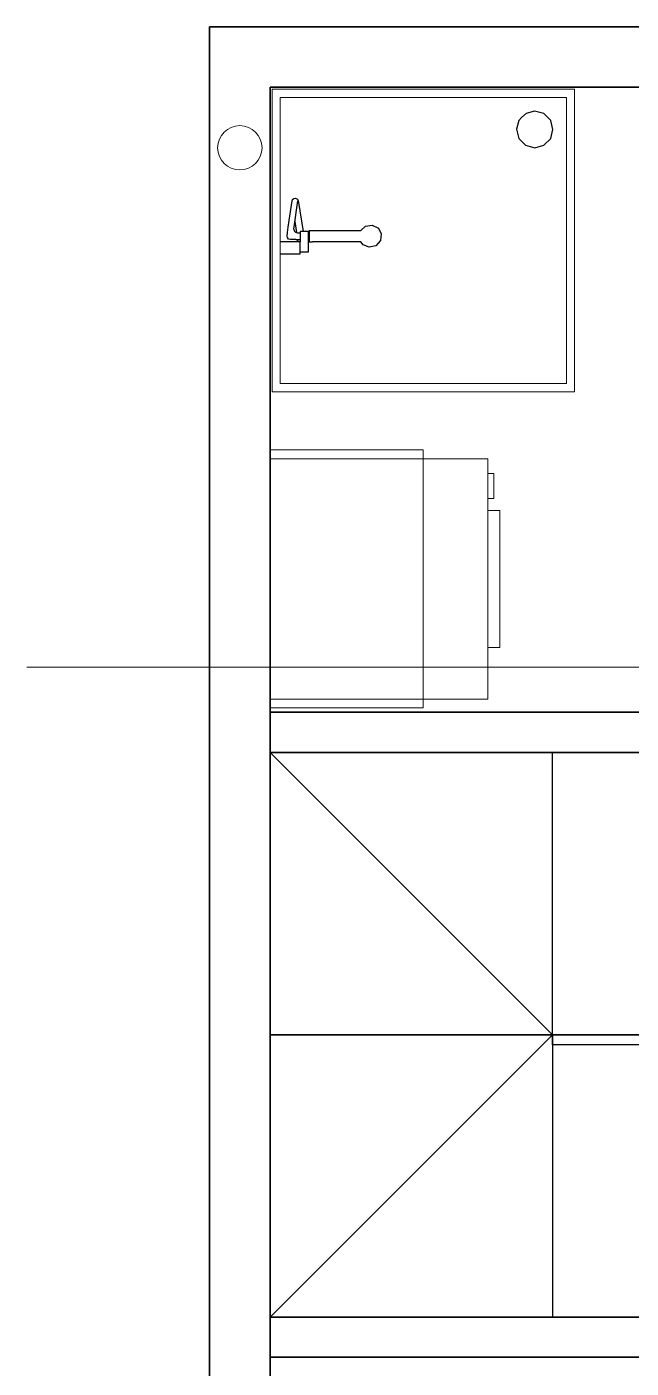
# Model space of a CAD drawing. Header units: metres. Extents: x -56 to -36, y -677 to -309.
# Drawn here: x -56.036 to -54.538, y -316.672 to -313.345 of the extents above; entities that cross this region are included whole.
import ezdxf

# ---------------------------------------------------------------- set-up
doc = ezdxf.new("R2010")
doc.units = ezdxf.units.M
doc.header["$LTSCALE"] = 5
doc.header["$MEASUREMENT"] = 0
doc.layers.add('A-ANNO-NPLT', color=210, linetype='Continuous', lineweight=18, plot=False)
for name, color, linetype, lineweight in [('A-FLOR-STRS', 4, 'Continuous', 25), ('A-FURN', 7, 'Continuous', 18), ('A-WALL-FULL-EXTR', 7, 'Continuous', 35), ('A-WALL-FULL-INTR', 7, 'Continuous', 35)]:
    doc.layers.add(name, color=color, linetype=linetype, lineweight=lineweight)

msp = doc.modelspace()

# ---------------------------------------------------------------- linework, layer by layer
for p, q in [((-54.7772, -313.5544), (-54.7979, -313.5597)), ((-54.754, -313.5599), (-54.7772, -313.5544)), ((-54.7371, -313.5772), (-54.754, -313.5599)), ((-54.8165, -313.5776), (-54.822, -313.5992)), ((-54.8086, -313.5693), (-54.8165, -313.5776)), ((-54.732, -313.6), (-54.7371, -313.5772)), ((-54.822, -313.5992), (-54.8165, -313.622)), ((-54.8165, -313.622), (-54.7996, -313.6389)), ((-54.754, -313.6389), (-54.7371, -313.622)), ((-54.7371, -313.622), (-54.732, -313.6)), ((-54.7996, -313.6389), (-54.7768, -313.6448)), ((-54.7768, -313.6448), (-54.754, -313.6389)), ((-55.3832, -313.809), (-55.3784, -313.7762)), ((-55.3784, -313.7762), (-55.3772, -313.773)), ((-55.3772, -313.773), (-55.3745, -313.7707)), ((-55.3745, -313.7707), (-55.3713, -313.77)), ((-55.3742, -313.8469), (-55.364, -313.7768)), ((-55.3713, -313.77), (-55.3683, -313.7704)), ((-55.3683, -313.7704), (-55.3656, -313.7723)), ((-55.3656, -313.7723), (-55.3636, -313.7757)), ((-55.3636, -313.7757), (-55.3513, -313.853)), ((-55.3636, -313.7757), (-55.3636, -313.7757)), ((-55.388, -313.8417), (-55.3832, -313.809)), ((-55.3714, -313.828), (-55.3677, -313.8551)), ((-55.3911, -313.8639), (-55.39, -313.8554)), ((-55.39, -313.8554), (-55.388, -313.8417)), ((-55.3742, -313.8469), (-55.3734, -313.8508)), ((-55.3734, -313.8508), (-55.3703, -313.8544)), ((-55.3703, -313.8544), (-55.3656, -313.8556)), ((-55.3656, -313.8556), (-55.3582, -313.8556)), ((-55.3382, -313.853), (-55.3582, -313.853)), ((-55.3582, -313.853), (-55.3582, -313.878)), ((-55.3382, -313.883), (-55.3382, -313.853)), ((-55.3382, -313.8556), (-55.336, -313.8556)), ((-55.336, -313.85), (-55.336, -313.878)), ((-55.336, -313.85), (-55.2082, -313.85)), ((-55.2082, -313.85), (-55.1964, -313.8395)), ((-55.1964, -313.8395), (-55.1798, -313.8368)), ((-55.1798, -313.8368), (-55.1646, -313.8445)), ((-55.1646, -313.8445), (-55.1575, -313.8581)), ((-55.1575, -313.8581), (-55.1591, -313.8753)), ((-55.3582, -313.878), (-55.4082, -313.878)), ((-55.3903, -313.8678), (-55.3911, -313.8639)), ((-55.3872, -313.8714), (-55.3903, -313.8678)), ((-55.3825, -313.8726), (-55.3872, -313.8714)), ((-55.3693, -313.8726), (-55.3825, -313.8726)), ((-55.3693, -313.8726), (-55.3582, -313.8726)), ((-55.3658, -313.8771), (-55.3664, -313.878)), ((-55.3658, -313.8726), (-55.3654, -313.875)), ((-55.3654, -313.875), (-55.3658, -313.8771)), ((-55.3582, -313.908), (-55.3582, -313.878)), ((-55.3382, -313.8726), (-55.336, -313.8726)), ((-55.3382, -313.903), (-55.3382, -313.883)), ((-55.336, -313.8727), (-55.336, -313.8726)), ((-55.336, -313.878), (-55.328, -313.878)), ((-55.2082, -313.878), (-55.328, -313.878)), ((-55.202, -313.8861), (-55.2082, -313.878)), ((-55.1877, -313.8918), (-55.202, -313.8861)), ((-55.1707, -313.8881), (-55.1877, -313.8918)), ((-55.1591, -313.8753), (-55.1707, -313.8881)), ((-55.4082, -313.908), (-55.3582, -313.908)), ((-55.3582, -313.903), (-55.3382, -313.903))]:
    msp.add_line(p, q)
at = {"layer": 'A-ANNO-NPLT'}
msp.add_line((-56.0364, -314.9335), (-36.1652, -314.9335), dxfattribs=at)
at = {"layer": 'A-FLOR-STRS'}
for p, q in [((-54.7332, -315.845), (-55.4332, -315.145)), ((-54.7332, -315.845), (-54.7332, -315.145)), ((-54.7332, -315.845), (-55.4332, -315.845)), ((-55.4332, -315.845), (-54.3847, -315.845)), ((-54.7332, -315.845), (-55.4332, -316.545)), ((-54.7332, -315.845), (-54.7332, -316.545)), ((-54.7332, -315.87), (-54.7332, -315.845))]:
    msp.add_line(p, q, dxfattribs=at)
for points in [[(-53.5882, -316.545), (-53.5882, -315.845), (-54.7332, -315.845)], [(-53.6132, -316.545), (-53.6132, -315.87), (-54.7332, -315.87)]]:
    msp.add_lwpolyline(points, dxfattribs=at)
at = {"layer": 'A-FURN'}
msp.add_line((-54.8086, -313.5693), (-54.7979, -313.5597), dxfattribs=at)
for points in [[(-55.4282, -313.5), (-54.6782, -313.5), (-54.6782, -314.25), (-55.4282, -314.25), (-55.4282, -313.5)], [(-55.4332, -315.0344), (-55.0532, -315.0344), (-55.0532, -314.3944), (-55.4332, -314.3944), (-55.4332, -315.0344)], [(-55.4332, -314.4164), (-55.4332, -315.0124), (-54.8932, -315.0124), (-54.8932, -314.4164), (-55.4332, -314.4164)], [(-54.8932, -314.5152), (-54.8782, -314.5152), (-54.8782, -314.4529), (-54.8932, -314.4529)], [(-54.8902, -314.5444), (-54.8932, -314.5444), (-54.8632, -314.5444), (-54.8632, -314.7144), (-54.8632, -314.8844), (-54.8932, -314.8844)]]:
    msp.add_lwpolyline(points, dxfattribs=at)
msp.add_lwpolyline([(-55.4082, -313.52), (-54.6982, -313.52), (-54.6982, -314.23), (-55.4082, -314.23)], close=True, dxfattribs=at)
msp.add_circle((-55.5082, -313.645), 0.055, dxfattribs=at)
at = {"layer": 'A-WALL-FULL-EXTR'}
for p, q in [((-55.5832, -313.345), (-53.9832, -313.345)), ((-55.5832, -319.345), (-55.5832, -313.345)), ((-55.4332, -315.045), (-55.4332, -313.495)), ((-55.4332, -313.495), (-53.9832, -313.495)), ((-55.4332, -316.545), (-55.4332, -315.045)), ((-55.4332, -319.195), (-55.4332, -316.545))]:
    msp.add_line(p, q, dxfattribs=at)
at = {"layer": 'A-WALL-FULL-INTR'}
for p, q in [((-53.1877, -315.045), (-55.4332, -315.045)), ((-53.1877, -315.145), (-55.4332, -315.145)), ((-53.1782, -316.545), (-55.4332, -316.545)), ((-53.1782, -316.645), (-55.4332, -316.645))]:
    msp.add_line(p, q, dxfattribs=at)

doc.saveas('drawing.dxf')
